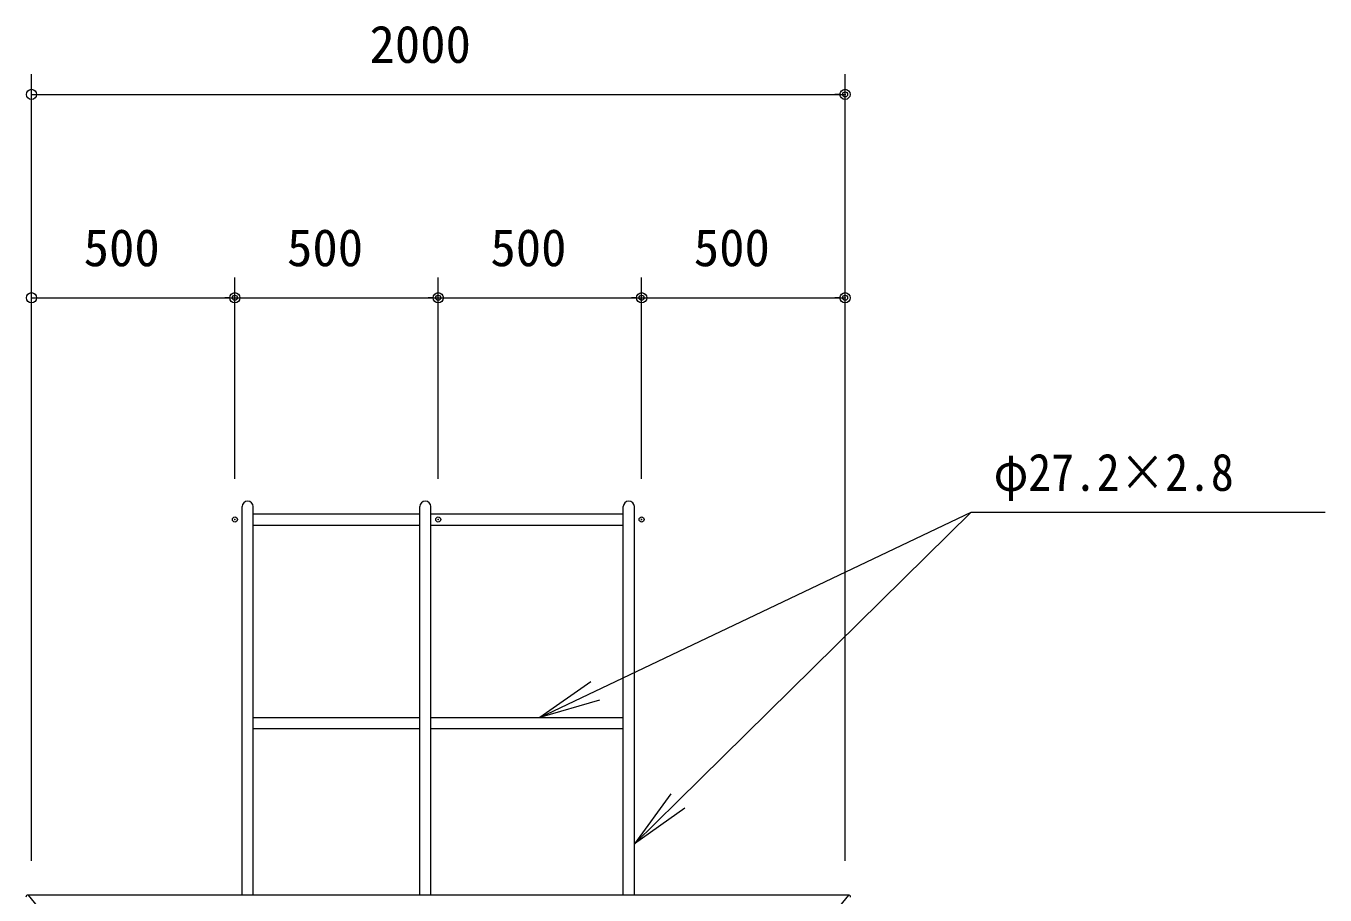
# Model space of a CAD drawing. Units: millimetres, scale not verified. Extents: x 0 to 420, y 0 to 297.
# Drawn here: x 151.1 to 214.9, y 107.6 to 150.3 of the extents above; entities that cross this region are included whole.
import ezdxf
from ezdxf.enums import TextEntityAlignment as Align

# ---------------------------------------------------------------- set-up
doc = ezdxf.new("R2010")
doc.units = ezdxf.units.MM
doc.header["$LTSCALE"] = 0.5
doc.header["$PDMODE"] = 32
doc.header["$PDSIZE"] = 0.25
doc.layers.add('LY_5', color=7, linetype='Continuous', lineweight=0)
doc.layers.add('LY_6', color=7, linetype='Continuous', lineweight=0)
doc.styles.add('ＭＳ ゴシック', font='')
doc.styles.get('ＭＳ ゴシック').set_extended_font_data('MS Gothic')

# ---------------------------------------------------------------- blocks, each defined once
blk = doc.blocks.new('-012-_DOTBLANK')
at = {"color": 7, "linetype": 'Continuous', "lineweight": 0}
blk.add_line((-0.5, 0), (-1, 0), dxfattribs=at)
blk.add_circle((0, 0), 0.5, dxfattribs=at)
blk = doc.blocks.new('-002-_U2')
at = {"color": 7, "linetype": 'Continuous', "lineweight": 0}
for p, q in [((-1, 0.1667), (0, 0)), ((0, 0), (-1, 0)), ((-1, -0.1667), (0, 0))]:
    blk.add_line(p, q, dxfattribs=at)

msp = doc.modelspace()

# ---------------------------------------------------------------- linework, layer by layer
at = {"layer": 'LY_5', "color": 2, "lineweight": 18}
for p, q in [((161.7064, 107.5999), (161.7064, 126.6959)), ((162.2504, 107.5999), (162.2504, 126.6959)), ((170.4424, 107.5999), (170.4424, 126.6959)), ((170.9864, 107.5999), (170.9864, 126.6959)), ((180.4424, 107.5999), (180.4424, 126.6959)), ((180.9864, 107.5999), (180.9864, 126.6959)), ((151.1744, 107.5999), (151.6184, 107.0559)), ((191.5184, 107.5999), (191.0744, 107.0559))]:
    msp.add_line(p, q, dxfattribs=at)
at = {"layer": 'LY_5', "color": 4, "lineweight": 18}
for p, q in [((162.2504, 126.3359), (170.4424, 126.3359)), ((170.9864, 126.3359), (180.4424, 126.3359)), ((162.2504, 125.7919), (170.4424, 125.7919)), ((170.9864, 125.7919), (180.4424, 125.7919)), ((162.2504, 116.3359), (170.4424, 116.3359)), ((170.9864, 116.3359), (180.4424, 116.3359)), ((162.2504, 115.7919), (170.4424, 115.7919)), ((170.9864, 115.7919), (180.4424, 115.7919))]:
    msp.add_line(p, q, dxfattribs=at)
at = {"layer": 'LY_5'}
msp.add_line((191.5184, 107.5999), (151.1744, 107.5999), dxfattribs=at)
at = {"layer": 'LY_5', "color": 2, "lineweight": 18}
for centre in [(161.9784, 126.6959), (170.7144, 126.6959), (180.7144, 126.6959)]:
    msp.add_arc(centre, 0.272, 0, 180, dxfattribs=at)
at = {"layer": 'LY_5'}
for centre, start, end in [((151.1744, 107.4999), 90, 180), ((191.5184, 107.4999), 0, 90), ((191.5184, 107.4999), 0, 90)]:
    msp.add_arc(centre, 0.1, start, end, dxfattribs=at)
at = {"layer": 'LY_6'}
for p, q in [((151.3464, 109.2779), (151.3464, 147.9679)), ((191.3464, 109.2779), (191.3464, 147.9679)), ((151.3464, 146.9679), (191.3464, 146.9679)), ((151.3464, 109.2779), (151.3464, 137.9679)), ((161.3464, 128.0639), (161.3464, 137.9679)), ((161.3464, 128.0639), (161.3464, 137.9679)), ((171.3464, 128.0639), (171.3464, 137.9679)), ((171.3464, 128.0639), (171.3464, 137.9679)), ((181.3464, 128.0639), (181.3464, 137.9679)), ((181.3464, 128.0639), (181.3464, 137.9679)), ((191.3464, 109.2779), (191.3464, 137.9679)), ((151.3464, 136.9679), (161.3464, 136.9679)), ((161.3464, 136.9679), (171.3464, 136.9679)), ((171.3464, 136.9679), (181.3464, 136.9679)), ((181.3464, 136.9679), (191.3464, 136.9679)), ((179.0555, 117.6247), (197.5511, 126.4239)), ((183.1243, 112.221), (197.5511, 126.4239)), ((197.5511, 126.4239), (198.5511, 126.4239)), ((198.5511, 126.4239), (214.9465, 126.4239))]:
    msp.add_line(p, q, dxfattribs=at)
for p in [(191.3464, 146.9679), (161.3464, 136.9679), (171.3464, 136.9679), (181.3464, 136.9679), (191.3464, 136.9679), (161.3464, 126.0639), (161.3464, 126.0639), (171.3464, 126.0639), (171.3464, 126.0639), (181.3464, 126.0639), (181.3464, 126.0639)]:
    msp.add_point(p, dxfattribs=at)

# ---------------------------------------------------------------- block references
for name, p, xscale, yscale, rotation in [('-012-_DOTBLANK', (151.3464, 146.9679), 0.5, 0.5, 180), ('-012-_DOTBLANK', (151.3464, 136.9679), 0.5, 0.5, 180), ('-012-_DOTBLANK', (161.3464, 136.9679), 0.5, 0.5, 180), ('-012-_DOTBLANK', (171.3464, 136.9679), 0.5, 0.5, 180), ('-012-_DOTBLANK', (181.3464, 136.9679), 0.5, 0.5, 180), ('-002-_U2', (176.3464, 116.3359), 3, 3, 205.44254), ('-002-_U2', (180.9864, 110.1164), 3, 3, 224.55179)]:
    msp.add_blockref(name, p, dxfattribs=dict(at, xscale=xscale, yscale=yscale, rotation=rotation))
at = {"layer": 'LY_6', "xscale": 0.5, "yscale": 0.5}
for p in [(191.3464, 146.9679), (161.3464, 136.9679), (171.3464, 136.9679), (181.3464, 136.9679), (191.3464, 136.9679)]:
    msp.add_blockref('-012-_DOTBLANK', p, dxfattribs=at)

# ---------------------------------------------------------------- texts
at = {"layer": 'LY_6', "style": 'ＭＳ ゴシック'}
for s, p in [('2000', (167.9637, 147.9679)), ('500', (153.9095, 137.9679)), ('500', (163.9095, 137.9679)), ('500', (173.9095, 137.9679)), ('500', (183.9095, 137.9679))]:
    msp.add_text(s, height=1.833, dxfattribs=at).set_placement(p, align=Align.BOTTOM_LEFT)
at = {"layer": 'LY_6', "style": 'ＭＳ ゴシック', "width": 0.9}
msp.add_text('φ27.2×2.8', height=1.833, dxfattribs=at).set_placement((198.6533, 126.9239), align=Align.BOTTOM_LEFT)

doc.saveas('drawing.dxf')
